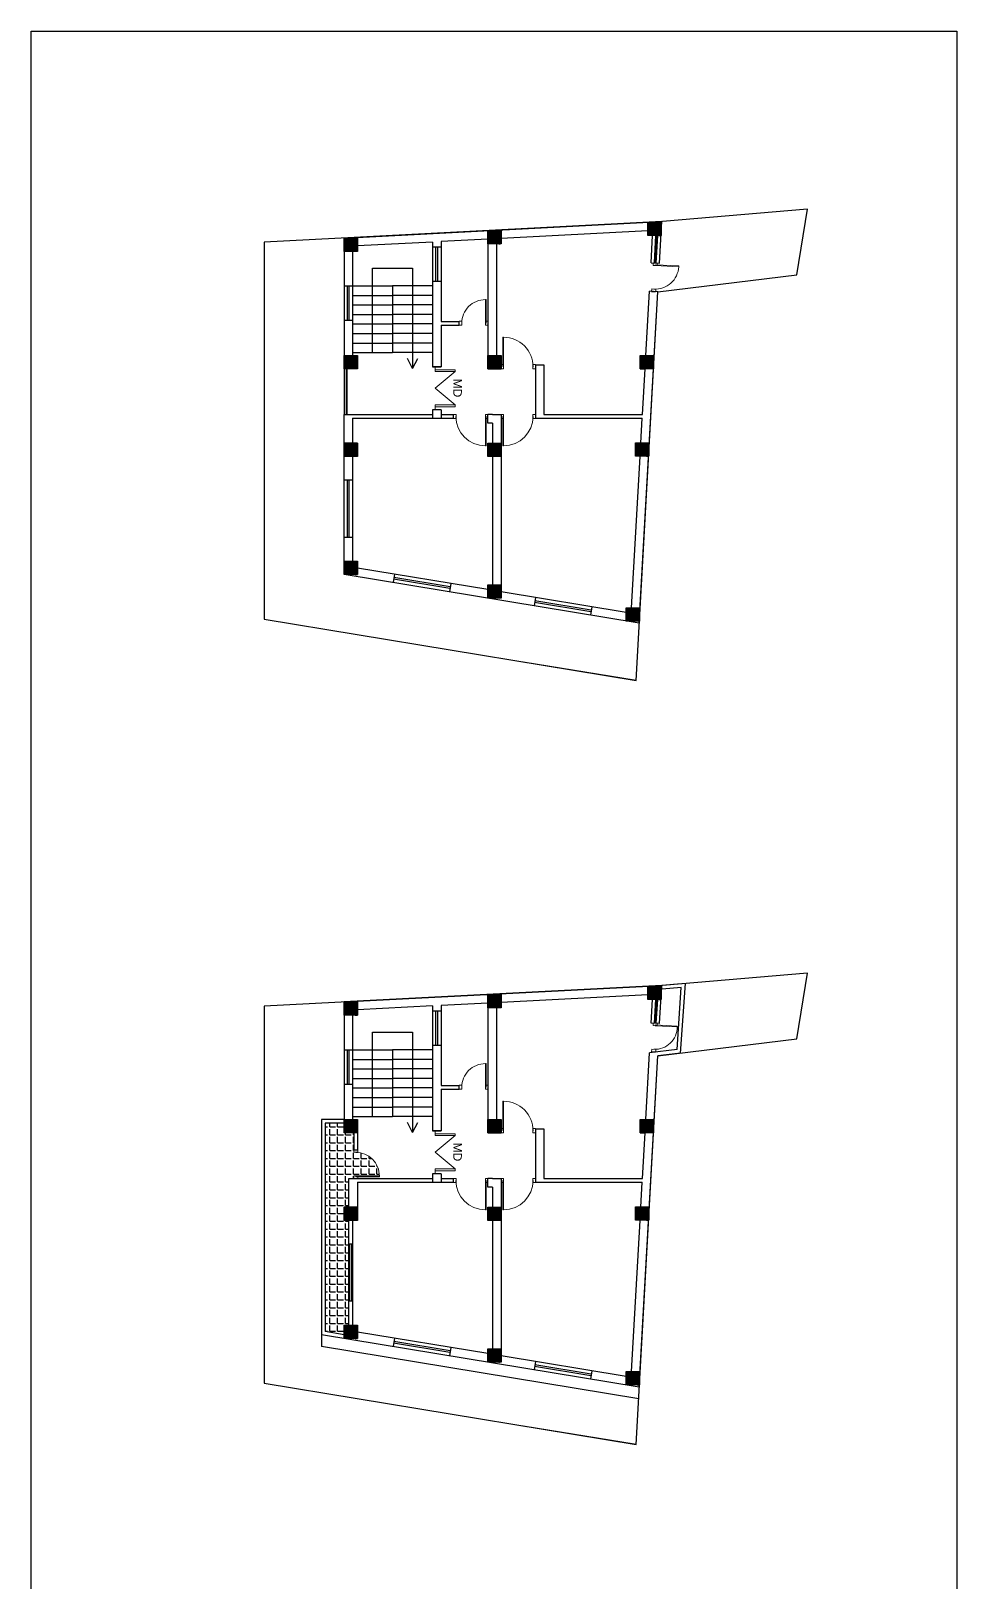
# Model space of a CAD drawing. Header units: inches. Extents: x 24733 to 33939, y -20986 to -10410.
# Drawn here: x 31242 to 32215, y -19066 to -17436 of the extents above; entities that cross this region are included whole.
import ezdxf
from ezdxf.enums import TextEntityAlignment as Align

# ---------------------------------------------------------------- set-up
doc = ezdxf.new("R2010")
doc.units = ezdxf.units.IN
doc.header["$LTSCALE"] = 0.5
doc.header["$MEASUREMENT"] = 0
for name, color, linetype, lineweight in [('ELEVATION', 85, 'Continuous', 9), ('Toilet', 7, 'Continuous', 25), ('window', 6, 'Continuous', 13)]:
    doc.layers.add(name, color=color, linetype=linetype, lineweight=lineweight)
doc.styles.get("Standard").update_dxf_attribs({"font": 'arial.ttf'})
pattern_1 = [(45, (1925.23187, 0), (-0.08838834765, 0.08838834765), [])]
pattern_2 = [(45, (1925.23187, 802.29186), (-0.08838834765, 0.08838834765), [])]

# ---------------------------------------------------------------- blocks, each defined once
blk = doc.blocks.new('door')
at = {"layer": 'window', "ltscale": 0.002}
for p, q in [((-100562.7, -53980.3), (-100562.7, -53949.5)), ((-100561.8, -53949.5), (-100562.7, -53949.5)), ((-100561.8, -53980.3), (-100561.8, -53949.5)), ((-100561.8, -53980.3), (-100562.7, -53980.3))]:
    blk.add_line(p, q, dxfattribs=at)
for points in [[(-100596.1, -53982.5), (-100593.5, -53982.5), (-100593.5, -53978.2), (-100596.1, -53978.2)], [(-100560.1, -53982.5), (-100562.7, -53982.5), (-100562.7, -53978.2), (-100560.1, -53978.2)]]:
    blk.add_lwpolyline(points, close=True, dxfattribs=at)
blk.add_arc((-100562.7, -53980.4), 30.9, 89.9793, 179.9793, dxfattribs=at)

msp = doc.modelspace()

# ---------------------------------------------------------------- hatches: boundary and pattern name
h = msp.add_hatch()
h.set_pattern_fill('ANSI31', color=256)
h.set_pattern_definition(pattern_2)
h.paths.add_polyline_path([(31585.4, -17777), (31571.4, -17777), (31571.4, -17791), (31585.4, -17791)])
h.paths.add_polyline_path([(31585.4, -17653.7), (31571.4, -17653.7), (31571.4, -17667.7), (31585.4, -17667.7)])
h.paths.add_polyline_path([(31736.3, -17645.9), (31722.3, -17645.9), (31722.3, -17659.9), (31736.3, -17659.9)])
h.paths.add_polyline_path([(31904.4, -17637.1), (31890.4, -17637.1), (31890.4, -17651.1), (31904.4, -17651.1), (31904.4, -17651.1)])
h.paths.add_polyline_path([(31896.5, -17777), (31882.5, -17777), (31882.5, -17791), (31896.5, -17791)])
h.paths.add_polyline_path([(31891.3, -17868.9), (31877.3, -17868.9), (31877.3, -17882.9), (31891.3, -17882.9)])
h.paths.add_polyline_path([(31736.3, -17777), (31722.3, -17777), (31722.3, -17791), (31736.3, -17791)])
h.paths.add_polyline_path([(31736.3, -17869), (31722.3, -17869), (31722.3, -17883), (31736.3, -17883)])
h.paths.add_polyline_path([(31585.3, -17869), (31571.3, -17869), (31571.3, -17883), (31585.3, -17883)])
h.paths.add_polyline_path([(31585.3, -17993.1), (31571.3, -17993.1), (31571.3, -18007.1), (31585.3, -18007.1)])
h.paths.add_polyline_path([(31736.3, -18018), (31722.3, -18018), (31722.3, -18032), (31736.3, -18032)])
h = msp.add_hatch()
h.set_pattern_fill('ANSI31', color=256)
h.set_pattern_definition(pattern_2)
h.paths.add_polyline_path([(31881.6, -18041.9), (31867.6, -18041.9), (31867.6, -18055.9), (31881.6, -18055.9)])
h = msp.add_hatch()
h.set_pattern_fill('ANSI31', color=256)
h.set_pattern_definition(pattern_1)
h.paths.add_polyline_path([(31585.4, -18579.3), (31571.4, -18579.3), (31571.4, -18593.3), (31585.4, -18593.3)])
h.paths.add_polyline_path([(31585.4, -18456), (31571.4, -18456), (31571.4, -18470), (31585.4, -18470)])
h.paths.add_polyline_path([(31736.3, -18448.1), (31722.3, -18448.1), (31722.3, -18462.1), (31736.3, -18462.1)])
h.paths.add_polyline_path([(31904.4, -18439.4), (31890.4, -18439.4), (31890.4, -18453.4), (31904.4, -18453.4), (31904.4, -18453.4)])
h.paths.add_polyline_path([(31896.5, -18579.3), (31882.5, -18579.3), (31882.5, -18593.3), (31896.5, -18593.3)])
h.paths.add_polyline_path([(31891.3, -18671.2), (31877.3, -18671.2), (31877.3, -18685.2), (31891.3, -18685.2)])
h.paths.add_polyline_path([(31736.3, -18579.3), (31722.3, -18579.3), (31722.3, -18593.3), (31736.3, -18593.3)])
h.paths.add_polyline_path([(31736.3, -18671.3), (31722.3, -18671.3), (31722.3, -18685.3), (31736.3, -18685.3)])
h.paths.add_polyline_path([(31585.3, -18671.3), (31571.3, -18671.3), (31571.3, -18685.3), (31585.3, -18685.3)])
h.paths.add_polyline_path([(31585.3, -18795.4), (31571.3, -18795.4), (31571.3, -18809.4), (31585.3, -18809.4)])
h.paths.add_polyline_path([(31736.3, -18820.3), (31722.3, -18820.3), (31722.3, -18834.3), (31736.3, -18834.3)])
h = msp.add_hatch()
h.set_pattern_fill('ANSI31', color=256)
h.set_pattern_definition(pattern_1)
h.paths.add_polyline_path([(31881.6, -18844.2), (31867.6, -18844.2), (31867.6, -18858.2), (31881.6, -18858.2)])
at = {"layer": 'Toilet'}
h = msp.add_hatch(dxfattribs=at)
h.set_pattern_fill('ANGLE', color=256, scale=30, style=0)
h.set_pattern_definition([(0, (0, 0), (0, 8.25), [6, -2.25]), (90, (0, 0), (-8.25, 5e-16), [6, -2.25])])
edge = h.paths.add_edge_path()
edge.add_line((31583.5, -18613.8), (31581.4, -18613.8))
edge.add_line((31581.4, -18613.8), (31581.4, -18611.3))
edge.add_line((31581.4, -18611.3), (31581.4, -18611.3))
edge.add_line((31581.4, -18611.3), (31581.4, -18593.3))
edge.add_line((31581.4, -18593.3), (31571.4, -18593.3))
edge.add_line((31571.4, -18593.3), (31571.4, -18583.3))
edge.add_line((31571.4, -18583.3), (31551.4, -18583.3))
edge.add_line((31551.4, -18583.3), (31551.4, -18802.1))
edge.add_line((31551.4, -18802.1), (31571.3, -18805.4))
edge.add_line((31571.3, -18805.4), (31571.3, -18795.4))
edge.add_line((31571.3, -18795.4), (31576.3, -18795.4))
edge.add_line((31576.3, -18795.4), (31576.3, -18685.3))
edge.add_line((31576.3, -18685.3), (31571.3, -18685.3))
edge.add_line((31571.3, -18685.3), (31571.3, -18671.3))
edge.add_line((31571.3, -18671.3), (31576.3, -18671.3))
edge.add_line((31576.3, -18671.3), (31576.3, -18641.3))
edge.add_line((31576.3, -18641.3), (31581.4, -18641.3))
edge.add_line((31581.4, -18641.3), (31581.4, -18638.7))
edge.add_line((31581.4, -18638.7), (31585.7, -18638.7))
edge.add_line((31585.7, -18638.7), (31608.4, -18638.7))
edge.add_arc((31583.6, -18638.7), 24.8, 359.8865, 450.0622)

# ---------------------------------------------------------------- linework, layer by layer
for p, q in [((31601.3, -17774), (31601.3, -17685.5)), ((31601.3, -17685.5), (31643.3, -17685.5)), ((31643.3, -17685.5), (31643.3, -17790.9)), ((31643.3, -17790.9), (31637.8, -17780.3)), ((31643.3, -17790.9), (31648.8, -17780.3)), ((31664.3, -17834), (31664.3, -17843)), ((31673.3, -17834), (31673.3, -17843)), ((31686.3, -17843), (31686.3, -17839)), ((31722.3, -17848), (31722.3, -17839)), ((31727.3, -17839), (31722.3, -17839)), ((31727.3, -17848), (31722.3, -17848)), ((31925.9, -18436.9), (31905.2, -18438.6)), ((31925.6, -18440.9), (31905.5, -18442.6)), ((31921.2, -18506), (31925.6, -18440.9)), ((31924.9, -18509.6), (31930, -18436.6)), ((31601.3, -18576.3), (31601.3, -18487.8)), ((31601.3, -18487.8), (31643.3, -18487.8)), ((31643.3, -18487.8), (31643.3, -18593.2)), ((31921.2, -18506), (31892.2, -18509.5)), ((31924.9, -18509.6), (31901.1, -18512.5)), ((31571.4, -18579.3), (31547.4, -18579.3)), ((31547.4, -18579.3), (31547.4, -18805.5)), ((31551.4, -18583.3), (31551.4, -18802.1)), ((31571.4, -18583.3), (31551.4, -18583.3)), ((31581.4, -18593.3), (31581.4, -18611.3)), ((31585.4, -18593.3), (31585.4, -18611.3)), ((31643.3, -18593.2), (31637.8, -18582.6)), ((31643.3, -18593.2), (31648.8, -18582.6)), ((31664.3, -18636.3), (31664.3, -18645.3)), ((31673.3, -18636.3), (31673.3, -18645.3)), ((31686.3, -18645.3), (31686.3, -18641.3)), ((31722.3, -18650.3), (31722.3, -18641.3)), ((31727.3, -18641.3), (31722.3, -18641.3)), ((31727.3, -18650.3), (31722.3, -18650.3)), ((31547.4, -18805.5), (31547.4, -18817.6))]:
    msp.add_line(p, q)
msp.add_lwpolyline([(31242.4, -17436.4), (32215.2, -17436.4), (32215.2, -20986.5), (31242.4, -20986.5)], close=True)
at = {"layer": 'ELEVATION', "color": 146, "ltscale": 0.25, "true_color": 0x105689}
for p, q in [((31667, -17789), (31667, -17792)), ((31667, -17792), (31688, -17792)), ((31667, -17794), (31667, -17792)), ((31688, -17794), (31667, -17794)), ((31688, -17794), (31667, -17811.5)), ((31688, -17792), (31688, -17794)), ((31688, -17829), (31667, -17811.5)), ((31688, -17829), (31667, -17829)), ((31667, -17829), (31667, -17831)), ((31688, -17829), (31688, -17831)), ((31667, -17834), (31667, -17831)), ((31667, -17831), (31688, -17831)), ((31667, -18591.3), (31667, -18594.3)), ((31667, -18594.3), (31688, -18594.3)), ((31667, -18596.3), (31667, -18594.3)), ((31688, -18594.3), (31688, -18596.3)), ((31688, -18596.3), (31667, -18596.3)), ((31688, -18596.3), (31667, -18613.8)), ((31688, -18631.3), (31667, -18613.8)), ((31688, -18631.3), (31667, -18631.3)), ((31667, -18631.3), (31667, -18633.3)), ((31667, -18636.3), (31667, -18633.3)), ((31667, -18633.3), (31688, -18633.3)), ((31688, -18631.3), (31688, -18633.3))]:
    msp.add_line(p, q, dxfattribs=at)
at = {"layer": 'Toilet'}
for p, q in [((31571.3, -17653.7), (31905.2, -17636.3)), ((31890.4, -17646.1), (31736.3, -17654.1)), ((31571.3, -17653.7), (31571.3, -17839)), ((31664.3, -17657.9), (31585.4, -17662)), ((31664.3, -17657.9), (31664.3, -17789)), ((31664.3, -17662.9), (31673.3, -17662.9)), ((31667.8, -17698.9), (31667.8, -17662.9)), ((31669.8, -17698.9), (31669.8, -17662.9)), ((31722.3, -17654.9), (31673.3, -17657.4)), ((31673.3, -17657.4), (31673.3, -17741.4)), ((31722.3, -17659.9), (31722.3, -17777)), ((31731.3, -17659.9), (31731.3, -17777)), ((31893.8, -17679.7), (31895.4, -17651.1)), ((31893.8, -17679.7), (31895.4, -17651.1)), ((31895.2, -17653.7), (31895.4, -17651.1)), ((31895.2, -17653.7), (31895.4, -17651.1)), ((31897.3, -17679.9), (31898.9, -17651.1)), ((31898.2, -17680), (31899.9, -17651.1)), ((31899.2, -17680), (31900.9, -17651.1)), ((31580.3, -17667.7), (31580.3, -17777)), ((31580.3, -17667.7), (31580.3, -17777)), ((31580.3, -17704.3), (31571.3, -17704.3)), ((31580.3, -17704.3), (31571.3, -17704.3)), ((31574.8, -17740.3), (31574.8, -17704.3)), ((31574.8, -17740.3), (31574.8, -17704.3)), ((31576.8, -17740.3), (31576.8, -17704.3)), ((31576.8, -17740.3), (31576.8, -17704.3)), ((31580.3, -17704), (31622.3, -17704)), ((31580.3, -17704), (31622.3, -17704)), ((31580.3, -17714), (31622.3, -17714)), ((31580.3, -17714), (31622.3, -17714)), ((31622.3, -17704), (31622.3, -17774)), ((31664.3, -17704), (31622.3, -17704)), ((31664.3, -17704), (31622.3, -17704)), ((31664.3, -17714), (31622.3, -17714)), ((31664.3, -17714), (31622.3, -17714)), ((31664.3, -17698.9), (31673.3, -17698.9)), ((31881.4, -18058.3), (31901.1, -17710.2)), ((31888.3, -17777), (31892.1, -17709.7)), ((31901.1, -17710.2), (31892.1, -17709.7)), ((31894.4, -17709.8), (31898.4, -17710)), ((31894.4, -17709.8), (31898.4, -17710)), ((31580.3, -17724), (31622.3, -17724)), ((31580.3, -17724), (31622.3, -17724)), ((31664.3, -17724), (31622.3, -17724)), ((31664.3, -17724), (31622.3, -17724)), ((31580.3, -17740.3), (31571.3, -17740.3)), ((31580.3, -17740.3), (31571.3, -17740.3)), ((31580.3, -17734), (31622.3, -17734)), ((31580.3, -17734), (31622.3, -17734)), ((31580.3, -17744), (31622.3, -17744)), ((31580.3, -17744), (31622.3, -17744)), ((31664.3, -17734), (31622.3, -17734)), ((31664.3, -17734), (31622.3, -17734)), ((31664.3, -17744), (31622.3, -17744)), ((31664.3, -17744), (31622.3, -17744)), ((31673.3, -17741.4), (31692.3, -17741.4)), ((31673.3, -17745.4), (31673.3, -17789)), ((31673.3, -17745.4), (31692.3, -17745.4)), ((31692.3, -17745.4), (31692.3, -17741.4)), ((31692.3, -17745.4), (31692.3, -17741.4)), ((31580.3, -17754), (31622.3, -17754)), ((31580.3, -17754), (31622.3, -17754)), ((31580.3, -17764), (31622.3, -17764)), ((31580.3, -17764), (31622.3, -17764)), ((31664.3, -17754), (31622.3, -17754)), ((31664.3, -17754), (31622.3, -17754)), ((31664.3, -17764), (31622.3, -17764)), ((31664.3, -17764), (31622.3, -17764)), ((31580.3, -17774), (31622.3, -17774)), ((31580.3, -17774), (31622.3, -17774)), ((31664.3, -17774), (31622.3, -17774)), ((31664.3, -17774), (31622.3, -17774)), ((31573.3, -17791), (31573.3, -17839)), ((31574.3, -17791), (31574.3, -17839)), ((31664.3, -17789), (31673.3, -17789)), ((31673.3, -17789), (31664.3, -17789)), ((31722.3, -17791), (31736.3, -17791)), ((31772.3, -17787), (31772.3, -17843)), ((31772.3, -17787), (31781.3, -17787)), ((31781.3, -17787), (31781.3, -17839)), ((31882.5, -17791), (31887.9, -17791)), ((31884.8, -17839), (31887.5, -17791)), ((31571.3, -17839), (31664.3, -17839)), ((31571.3, -17993.1), (31571.3, -17839)), ((31580.3, -17843), (31580.3, -17869)), ((31580.3, -17843), (31686.3, -17843)), ((31673.3, -17834), (31664.3, -17834)), ((31673.3, -17834), (31664.3, -17834)), ((31673.3, -17839), (31686.3, -17839)), ((31727.3, -17839), (31736.3, -17839)), ((31736.3, -17839), (31736.3, -18018)), ((31772.3, -17843), (31884.6, -17843)), ((31781.3, -17839), (31884.8, -17839)), ((31883.1, -17869), (31884.6, -17843)), ((31727.3, -17848), (31727.3, -17869)), ((31585.4, -17869), (31571.3, -17869)), ((31877.3, -17868.9), (31878.1, -17868.9)), ((31580.3, -17883), (31580.3, -17993.1)), ((31727.3, -17883), (31727.3, -18018)), ((31873.3, -18041.9), (31882.3, -17883)), ((31580.3, -17908.1), (31571.3, -17908.1)), ((31574.8, -17968.1), (31574.8, -17908.1)), ((31576.8, -17968.1), (31576.8, -17908.1)), ((31580.3, -17968.1), (31571.3, -17968.1)), ((31881.4, -18058.3), (31571.3, -18007.1)), ((31722.3, -18022.9), (31585.3, -18000.3)), ((31624.2, -18006.7), (31622.8, -18015.6)), ((31682.5, -18021.9), (31623.3, -18012.1)), ((31682.9, -18019.9), (31623.7, -18010.2)), ((31683.4, -18016.5), (31682, -18025.4)), ((31867.6, -18046.9), (31736.3, -18025.2)), ((31772.3, -18031.2), (31770.9, -18040)), ((31830.7, -18046.3), (31771.5, -18036.6)), ((31831, -18044.4), (31771.8, -18034.6)), ((31831.5, -18040.9), (31830.1, -18049.8)), ((31878, -18118.5), (31759.6, -18099)), ((31571.3, -18456), (31905.2, -18438.6)), ((31890.4, -18448.4), (31736.3, -18456.4)), ((31902.7, -18478.6), (31905.2, -18438.6)), ((31571.3, -18456), (31571.3, -18583.3)), ((31664.3, -18460.2), (31585.4, -18464.3)), ((31664.3, -18460.2), (31664.3, -18591.3)), ((31722.3, -18457.2), (31673.3, -18459.7)), ((31673.3, -18459.7), (31673.3, -18543.7)), ((31722.3, -18462.1), (31722.3, -18579.3)), ((31731.3, -18462.1), (31731.3, -18579.3)), ((31893.8, -18478.1), (31895.4, -18453.4)), ((31895.2, -18456), (31895.4, -18453.4)), ((31895.2, -18456), (31895.4, -18453.4)), ((31897.3, -18478.3), (31898.9, -18453.4)), ((31898.5, -18478.3), (31899.9, -18453.4)), ((31899.2, -18478.4), (31900.9, -18453.4)), ((31580.3, -18470), (31580.3, -18579.3)), ((31580.3, -18470), (31580.3, -18579.3)), ((31664.3, -18465.2), (31673.3, -18465.2)), ((31667.8, -18501.2), (31667.8, -18465.2)), ((31669.8, -18501.2), (31669.8, -18465.2)), ((31902.7, -18478.6), (31893.8, -18478.1)), ((31580.3, -18506.6), (31571.3, -18506.6)), ((31580.3, -18506.6), (31571.3, -18506.6)), ((31574.8, -18542.6), (31574.8, -18506.6)), ((31574.8, -18542.6), (31574.8, -18506.6)), ((31576.8, -18542.6), (31576.8, -18506.6)), ((31576.8, -18542.6), (31576.8, -18506.6)), ((31580.3, -18506.3), (31622.3, -18506.3)), ((31580.3, -18506.3), (31622.3, -18506.3)), ((31622.3, -18506.3), (31622.3, -18576.3)), ((31664.3, -18506.3), (31622.3, -18506.3)), ((31664.3, -18506.3), (31622.3, -18506.3)), ((31664.3, -18501.2), (31673.3, -18501.2)), ((31881.4, -18860.6), (31901.1, -18512.5)), ((31888.3, -18579.3), (31892.2, -18509.5)), ((31894.4, -18508.2), (31898.4, -18508.4)), ((31894.4, -18508.2), (31898.4, -18508.4)), ((31580.3, -18516.3), (31622.3, -18516.3)), ((31580.3, -18516.3), (31622.3, -18516.3)), ((31580.3, -18526.3), (31622.3, -18526.3)), ((31580.3, -18526.3), (31622.3, -18526.3)), ((31664.3, -18516.3), (31622.3, -18516.3)), ((31664.3, -18516.3), (31622.3, -18516.3)), ((31664.3, -18526.3), (31622.3, -18526.3)), ((31664.3, -18526.3), (31622.3, -18526.3)), ((31580.3, -18542.6), (31571.3, -18542.6)), ((31580.3, -18542.6), (31571.3, -18542.6)), ((31580.3, -18536.3), (31622.3, -18536.3)), ((31580.3, -18536.3), (31622.3, -18536.3)), ((31580.3, -18546.3), (31622.3, -18546.3)), ((31580.3, -18546.3), (31622.3, -18546.3)), ((31664.3, -18536.3), (31622.3, -18536.3)), ((31664.3, -18536.3), (31622.3, -18536.3)), ((31664.3, -18546.3), (31622.3, -18546.3)), ((31664.3, -18546.3), (31622.3, -18546.3)), ((31673.3, -18543.7), (31692.3, -18543.7)), ((31692.3, -18547.7), (31692.3, -18543.7)), ((31692.3, -18547.7), (31692.3, -18543.7)), ((31580.3, -18556.3), (31622.3, -18556.3)), ((31580.3, -18556.3), (31622.3, -18556.3)), ((31664.3, -18556.3), (31622.3, -18556.3)), ((31664.3, -18556.3), (31622.3, -18556.3)), ((31673.3, -18547.7), (31673.3, -18591.3)), ((31673.3, -18547.7), (31692.3, -18547.7)), ((31580.3, -18566.3), (31622.3, -18566.3)), ((31580.3, -18566.3), (31622.3, -18566.3)), ((31580.3, -18576.3), (31622.3, -18576.3)), ((31580.3, -18576.3), (31622.3, -18576.3)), ((31664.3, -18566.3), (31622.3, -18566.3)), ((31664.3, -18566.3), (31622.3, -18566.3)), ((31664.3, -18576.3), (31622.3, -18576.3)), ((31664.3, -18576.3), (31622.3, -18576.3)), ((31664.3, -18591.3), (31673.3, -18591.3)), ((31673.3, -18591.3), (31664.3, -18591.3)), ((31722.3, -18593.3), (31736.3, -18593.3)), ((31772.3, -18589.3), (31772.3, -18645.3)), ((31772.3, -18589.3), (31781.3, -18589.3)), ((31781.3, -18589.3), (31781.3, -18641.3)), ((31882.5, -18593.3), (31887.9, -18593.3)), ((31884.8, -18641.3), (31887.5, -18593.3)), ((31581.4, -18611.3), (31585.4, -18611.3)), ((31581.4, -18611.3), (31585.4, -18611.3)), ((31576.3, -18641.3), (31664.3, -18641.3)), ((31576.3, -18795.4), (31576.3, -18641.3)), ((31673.3, -18636.3), (31664.3, -18636.3)), ((31673.3, -18636.3), (31664.3, -18636.3)), ((31673.3, -18641.3), (31686.3, -18641.3)), ((31727.3, -18641.3), (31736.3, -18641.3)), ((31736.3, -18641.3), (31736.3, -18820.3)), ((31781.3, -18641.3), (31884.8, -18641.3)), ((31585.3, -18645.3), (31585.3, -18671.3)), ((31585.3, -18645.3), (31686.3, -18645.3)), ((31727.3, -18650.3), (31727.3, -18671.3)), ((31772.3, -18645.3), (31884.6, -18645.3)), ((31883.1, -18671.3), (31884.6, -18645.3)), ((31585.4, -18671.3), (31571.3, -18671.3)), ((31877.3, -18671.2), (31878.1, -18671.2)), ((31580.3, -18685.3), (31580.3, -18795.4)), ((31727.3, -18685.3), (31727.3, -18820.3)), ((31873.3, -18844.2), (31882.3, -18685.3)), ((31580.3, -18710.3), (31576.3, -18710.3)), ((31577.4, -18770.3), (31577.4, -18710.3)), ((31579.4, -18770.3), (31579.4, -18710.3)), ((31580.3, -18770.3), (31576.3, -18770.3)), ((31881.4, -18860.6), (31547.4, -18805.5)), ((31571.3, -18805.4), (31551.4, -18802.1)), ((31722.3, -18825.2), (31585.3, -18802.6)), ((31880.8, -18872.6), (31547.4, -18817.6)), ((31624.2, -18809), (31622.8, -18817.9)), ((31682.5, -18824.2), (31623.3, -18814.4)), ((31682.9, -18822.2), (31623.7, -18812.5)), ((31683.4, -18818.8), (31682, -18827.7)), ((31867.6, -18849.2), (31736.3, -18827.5)), ((31772.3, -18833.4), (31770.9, -18842.3)), ((31830.7, -18848.6), (31771.5, -18838.9)), ((31831, -18846.7), (31771.8, -18836.9)), ((31831.5, -18843.2), (31830.1, -18852.1)), ((31878, -18920.8), (31759.6, -18901.3))]:
    msp.add_line(p, q, dxfattribs=at)
for points in [[(31901.1, -17710.2), (32047, -17692.5), (32058.2, -17623.4), (31905.8, -17636.3), (31487.3, -17658.1), (31487.3, -18054.1), (31878, -18118.5)], [(31722.3, -17645.9), (31736.3, -17645.9), (31736.3, -17659.9), (31722.3, -17659.9)], [(31890.4, -17637.1), (31904.4, -17637.1), (31904.4, -17651.1), (31890.4, -17651.1)], [(31571.4, -17653.7), (31585.4, -17653.7), (31585.4, -17667.7), (31571.4, -17667.7)], [(31571.4, -17777), (31585.4, -17777), (31585.4, -17791), (31571.4, -17791)], [(31722.3, -17777), (31736.3, -17777), (31736.3, -17791), (31722.3, -17791)], [(31882.5, -17777), (31896.5, -17777), (31896.5, -17791), (31882.5, -17791)], [(31571.3, -17869), (31585.3, -17869), (31585.3, -17883), (31571.3, -17883)], [(31722.3, -17869), (31736.3, -17869), (31736.3, -17883), (31722.3, -17883)], [(31877.3, -17868.9), (31891.3, -17868.9), (31891.3, -17882.9), (31877.3, -17882.9)], [(31571.3, -17993.1), (31585.3, -17993.1), (31585.3, -18007.1), (31571.3, -18007.1)], [(31722.3, -18018), (31736.3, -18018), (31736.3, -18032), (31722.3, -18032)], [(31867.6, -18041.9), (31881.6, -18041.9), (31881.6, -18055.9), (31867.6, -18055.9)], [(31901.1, -18512.5), (32047, -18494.8), (32058.2, -18425.7), (31905.8, -18438.6), (31487.3, -18460.4), (31487.3, -18856.4), (31878, -18920.8)], [(31722.3, -18448.1), (31736.3, -18448.1), (31736.3, -18462.1), (31722.3, -18462.1)], [(31890.4, -18439.4), (31904.4, -18439.4), (31904.4, -18453.4), (31890.4, -18453.4)], [(31571.4, -18456), (31585.4, -18456), (31585.4, -18470), (31571.4, -18470)], [(31571.4, -18579.3), (31585.4, -18579.3), (31585.4, -18593.3), (31571.4, -18593.3)], [(31722.3, -18579.3), (31736.3, -18579.3), (31736.3, -18593.3), (31722.3, -18593.3)], [(31882.5, -18579.3), (31896.5, -18579.3), (31896.5, -18593.3), (31882.5, -18593.3)], [(31571.3, -18671.3), (31585.3, -18671.3), (31585.3, -18685.3), (31571.3, -18685.3)], [(31722.3, -18671.3), (31736.3, -18671.3), (31736.3, -18685.3), (31722.3, -18685.3)], [(31877.3, -18671.2), (31891.3, -18671.2), (31891.3, -18685.2), (31877.3, -18685.2)], [(31571.3, -18795.4), (31585.3, -18795.4), (31585.3, -18809.4), (31571.3, -18809.4)], [(31722.3, -18820.3), (31736.3, -18820.3), (31736.3, -18834.3), (31722.3, -18834.3)], [(31867.6, -18844.2), (31881.6, -18844.2), (31881.6, -18858.2), (31867.6, -18858.2)]]:
    msp.add_lwpolyline(points, close=True, dxfattribs=at)
for points in [[(31893.8, -17679.7), (31902.7, -17680.2), (31905.2, -17636.3), (31571.3, -17653.7)], [(31881.4, -18058.3), (31901.1, -17710.2)], [(31902.7, -18478.6), (31905.2, -18438.6), (31571.3, -18456)], [(31881.4, -18860.6), (31901.1, -18512.5)]]:
    msp.add_lwpolyline(points, dxfattribs=at)
at = {"layer": 'window', "ltscale": 0.002}
for p, q in [((31898.2, -17681.7), (31898.1, -17682.5)), ((31898.1, -17682.5), (31922.9, -17683.9)), ((31898.2, -17681.7), (31923, -17683.1)), ((31923, -17683.1), (31922.9, -17683.9)), ((31719.8, -17743.3), (31719.8, -17718.4)), ((31720.6, -17718.4), (31719.8, -17718.4)), ((31720.6, -17743.3), (31720.6, -17718.4)), ((31720.6, -17743.3), (31719.8, -17743.3)), ((31898.2, -18480), (31898.1, -18480.9)), ((31898.1, -18480.9), (31921.3, -18482.2)), ((31898.2, -18480), (31921.4, -18481.3)), ((31921.4, -18481.3), (31921.3, -18482.2)), ((31719.8, -18545.6), (31719.8, -18520.7)), ((31720.6, -18520.7), (31719.8, -18520.7)), ((31720.6, -18545.6), (31720.6, -18520.7)), ((31720.6, -18545.6), (31719.8, -18545.6)), ((31583.5, -18638.7), (31608.4, -18638.7)), ((31583.5, -18639.6), (31583.5, -18638.7)), ((31583.5, -18639.6), (31608.4, -18639.6)), ((31608.4, -18639.6), (31608.4, -18638.7))]:
    msp.add_line(p, q, dxfattribs=at)
for points in [[(31896.1, -17679.8), (31896, -17682.4), (31900.2, -17682.7), (31900.4, -17680.1)], [(31894.4, -17709.8), (31894.6, -17707.2), (31898.8, -17707.5), (31898.7, -17710)], [(31692.3, -17745.4), (31694.9, -17745.4), (31694.9, -17741.1), (31692.3, -17741.1)], [(31722.3, -17745.4), (31719.8, -17745.4), (31719.8, -17741.1), (31722.3, -17741.1)], [(31896.1, -18478.2), (31896, -18480.8), (31900.2, -18481), (31900.4, -18478.4)], [(31894.4, -18508.2), (31894.6, -18505.6), (31898.8, -18505.8), (31898.7, -18508.4)], [(31692.3, -18547.7), (31694.9, -18547.7), (31694.9, -18543.4), (31692.3, -18543.4)], [(31722.3, -18547.7), (31719.8, -18547.7), (31719.8, -18543.4), (31722.3, -18543.4)], [(31581.4, -18611.3), (31581.4, -18613.8), (31585.7, -18613.8), (31585.7, -18611.3)], [(31581.4, -18641.3), (31581.4, -18638.7), (31585.7, -18638.7), (31585.7, -18641.3)]]:
    msp.add_lwpolyline(points, close=True, dxfattribs=at)
for centre, radius, start, end in [((31898.1, -17682.6), 24.8, 266.7123, 356.8881), ((31719.7, -17743.2), 24.8, 89.8865, 180.0622), ((31897.8, -18482.2), 23.5, 267.296, 0.1063), ((31719.7, -18545.5), 24.8, 89.8865, 180.0622), ((31583.6, -18638.7), 24.8, 359.8865, 90.0622)]:
    msp.add_arc(centre, radius, start, end, dxfattribs=at)

# ---------------------------------------------------------------- block references
at = {"xscale": -1}
for p in [(-68823.8, 36191.5), (-68823.8, 35389.2)]:
    msp.add_blockref('door', p, dxfattribs=at)
at = {"xscale": -1, "rotation": 180}
for p in [(132282.4, -71821.5), (132282.4, -72623.8)]:
    msp.add_blockref('door', p, dxfattribs=at)
at = {"rotation": 180}
for p in [(-68823.8, -71821.5), (-68823.8, -72623.8)]:
    msp.add_blockref('door', p, dxfattribs=at)

# ---------------------------------------------------------------- texts
for p in [(31690.5, -17811.2), (31690.5, -18613.5)]:
    msp.add_text('MD', height=9.03, rotation=270).set_placement(p, align=Align.MIDDLE_CENTER)

doc.saveas('drawing.dxf')
